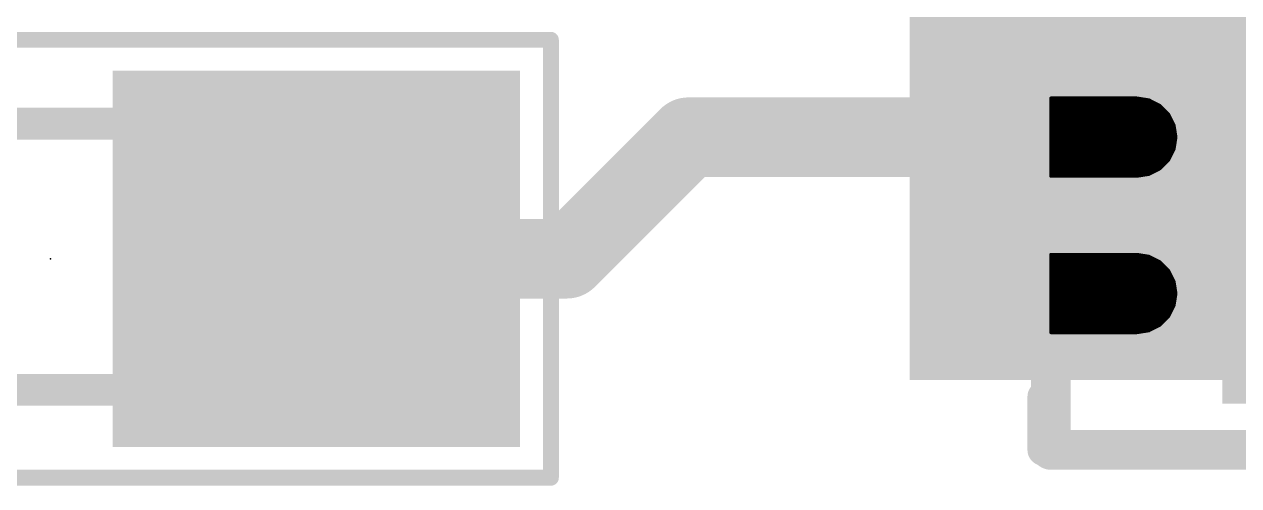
# Model space of a CAD drawing. Extents: x -22.2 to 64.4, y -24.7 to 14.1.
# Drawn here: x 10.965 to 14.849, y 5.371 to 6.846 of the extents above; entities that cross this region are included whole.
import ezdxf

# ---------------------------------------------------------------- set-up
doc = ezdxf.new("R2010")
doc.units = 0
for name, color, linetype in [('1', 12, 'CONTINUOUS'), ('21', 253, 'CONTINUOUS'), ('23', 53, 'CONTINUOUS'), ('29', 253, 'CONTINUOUS'), ('39', 12, 'CONTINUOUS'), ('51', 253, 'CONTINUOUS')]:
    doc.layers.add(name, color=color, linetype=linetype)

# ---------------------------------------------------------------- blocks, each defined once
blk = doc.blocks.new('RECT')
blk.add_solid([(-0.5, -0.5), (0.5, -0.5), (-0.5, 0.5), (0.5, 0.5)])

msp = doc.modelspace()

# ---------------------------------------------------------------- linework, layer by layer
at = {"layer": '1', "const_width": 0.254}
for points in [[(13.089, 6.485), (12.7, 6.096)], [(14.298, 6.485), (13.089, 6.485)], [(12.7, 6.096), (11.899, 6.096)]]:
    msp.add_lwpolyline(points, dxfattribs=at)
at = {"layer": '1', "const_width": 0.127}
for points in [[(13.089, 6.5485, 1), (13.089, 6.4215)], [(13.1339, 6.4401, 1), (13.0441, 6.5299)], [(14.298, 6.4215, 1), (14.298, 6.5485)], [(11.899, 6.1595, 1), (11.899, 6.0325)], [(12.7, 6.0325, 1), (12.7, 6.1595)], [(12.6551, 6.1409, 1), (12.7449, 6.0511)]]:
    msp.add_lwpolyline(points, format="xyb", dxfattribs=at)
at = {"layer": '21', "const_width": 0.1016}
for points in [[(14.224, 5.485), (14.224, 5.655)], [(15.248, 5.485), (14.224, 5.485)]]:
    msp.add_lwpolyline(points, dxfattribs=at)
at = {"layer": '21', "const_width": 0.0508}
for points in [[(14.2494, 5.655, 1), (14.1986, 5.655)], [(14.224, 5.5104, 1), (14.224, 5.4596)], [(14.1986, 5.485, 1), (14.2494, 5.485)]]:
    msp.add_lwpolyline(points, format="xyb", dxfattribs=at)
at = {"layer": '23'}
msp.add_point((11.049, 6.096), dxfattribs=at)
at = {"layer": '39', "const_width": 0.0508}
for points in [[(9.449, 6.796), (12.649, 6.796)], [(12.649, 6.796), (12.649, 5.396)], [(12.649, 5.396), (9.449, 5.396)]]:
    msp.add_lwpolyline(points, dxfattribs=at)
at = {"layer": '39', "const_width": 0.0254}
for points in [[(12.6617, 6.796, 1), (12.6363, 6.796)], [(12.649, 6.7833, 1), (12.649, 6.8087)], [(12.6363, 5.396, 1), (12.6617, 5.396)], [(12.649, 5.3833, 1), (12.649, 5.4087)]]:
    msp.add_lwpolyline(points, format="xyb", dxfattribs=at)
at = {"layer": '51'}
for points, const_width in [([(14.248, 5.485), (14.248, 8.485)], 0.127), ([(14.248, 6.36), (14.248, 6.61)], 0.01), ([(14.248, 6.61), (14.523, 6.61)], 0.01), ([(14.248, 6.6), (14.5692, 6.6)], 0.01), ([(14.523, 6.61), (14.5616, 6.6039)], 0.01), ([(14.5616, 6.6039), (14.5965, 6.5861)], 0.01), ([(10.693, 6.528), (11.405, 6.528)], 0.1016), ([(14.248, 6.59), (14.5889, 6.59)], 0.01), ([(14.248, 6.58), (14.6026, 6.58)], 0.01), ([(14.248, 6.57), (14.6126, 6.57)], 0.01), ([(14.248, 6.56), (14.6226, 6.56)], 0.01), ([(14.5965, 6.5861), (14.6241, 6.5585)], 0.01), ([(14.248, 6.55), (14.6284, 6.55)], 0.01), ([(14.248, 6.54), (14.6335, 6.54)], 0.01), ([(14.248, 6.53), (14.6386, 6.53)], 0.01), ([(14.6241, 6.5585), (14.6419, 6.5236)], 0.01), ([(14.6419, 6.5236), (14.648, 6.485)], 0.01), ([(14.248, 6.52), (14.6425, 6.52)], 0.01), ([(14.248, 6.51), (14.644, 6.51)], 0.01), ([(14.248, 6.5), (14.6456, 6.5)], 0.01), ([(14.248, 6.49), (14.6472, 6.49)], 0.01), ([(14.648, 6.485), (14.6419, 6.4464)], 0.01), ([(14.248, 6.48), (14.6472, 6.48)], 0.01), ([(14.248, 6.47), (14.6456, 6.47)], 0.01), ([(14.248, 6.46), (14.644, 6.46)], 0.01), ([(14.248, 6.45), (14.6425, 6.45)], 0.01), ([(14.6419, 6.4464), (14.6241, 6.4115)], 0.01), ([(14.248, 6.44), (14.6386, 6.44)], 0.01), ([(14.248, 6.43), (14.6335, 6.43)], 0.01), ([(14.248, 6.42), (14.6284, 6.42)], 0.01), ([(14.248, 6.41), (14.6226, 6.41)], 0.01), ([(14.6241, 6.4115), (14.5965, 6.3839)], 0.01), ([(14.248, 6.4), (14.6126, 6.4)], 0.01), ([(14.248, 6.39), (14.6026, 6.39)], 0.01), ([(14.248, 6.38), (14.5889, 6.38)], 0.01), ([(14.248, 6.37), (14.5692, 6.37)], 0.01), ([(14.5616, 6.3661), (14.523, 6.36)], 0.01), ([(14.5965, 6.3839), (14.5616, 6.3661)], 0.01), ([(14.523, 6.36), (14.248, 6.36)], 0.01), ([(14.248, 6.36), (14.523, 6.36)], 0.01), ([(14.248, 5.86), (14.248, 6.11)], 0.01), ([(14.248, 6.11), (14.523, 6.11)], 0.01), ([(14.248, 6.1), (14.5692, 6.1)], 0.01), ([(14.523, 6.11), (14.5616, 6.1039)], 0.01), ([(14.5616, 6.1039), (14.5965, 6.0861)], 0.01), ([(14.248, 6.09), (14.5889, 6.09)], 0.01), ([(14.248, 6.08), (14.6026, 6.08)], 0.01), ([(14.248, 6.07), (14.6126, 6.07)], 0.01), ([(14.248, 6.06), (14.6226, 6.06)], 0.01), ([(14.5965, 6.0861), (14.6241, 6.0585)], 0.01), ([(14.6241, 6.0585), (14.6419, 6.0236)], 0.01), ([(14.248, 6.05), (14.6284, 6.05)], 0.01), ([(14.248, 6.04), (14.6335, 6.04)], 0.01), ([(14.248, 6.03), (14.6386, 6.03)], 0.01), ([(14.248, 6.02), (14.6425, 6.02)], 0.01), ([(14.6419, 6.0236), (14.648, 5.985)], 0.01), ([(14.248, 6.01), (14.644, 6.01)], 0.01), ([(14.248, 6), (14.6456, 6)], 0.01), ([(14.248, 5.99), (14.6472, 5.99)], 0.01), ([(14.248, 5.98), (14.6472, 5.98)], 0.01), ([(14.648, 5.985), (14.6419, 5.9464)], 0.01), ([(14.248, 5.97), (14.6456, 5.97)], 0.01), ([(14.248, 5.96), (14.644, 5.96)], 0.01), ([(14.248, 5.95), (14.6425, 5.95)], 0.01), ([(14.248, 5.94), (14.6386, 5.94)], 0.01), ([(14.6419, 5.9464), (14.6241, 5.9115)], 0.01), ([(14.248, 5.93), (14.6335, 5.93)], 0.01), ([(14.248, 5.92), (14.6284, 5.92)], 0.01), ([(14.248, 5.91), (14.6226, 5.91)], 0.01), ([(14.248, 5.9), (14.6126, 5.9)], 0.01), ([(14.6241, 5.9115), (14.5965, 5.8839)], 0.01), ([(14.248, 5.89), (14.6026, 5.89)], 0.01), ([(14.248, 5.88), (14.5889, 5.88)], 0.01), ([(14.248, 5.87), (14.5692, 5.87)], 0.01), ([(14.523, 5.86), (14.248, 5.86)], 0.01), ([(14.248, 5.86), (14.523, 5.86)], 0.01), ([(14.5616, 5.8661), (14.523, 5.86)], 0.01), ([(14.5965, 5.8839), (14.5616, 5.8661)], 0.01), ([(10.693, 5.677), (11.405, 5.677)], 0.1016), ([(17.248, 5.485), (14.248, 5.485)], 0.127)]:
    msp.add_lwpolyline(points, dxfattribs=dict(at, const_width=const_width))
for points, const_width in [([(14.2505, 6.61, 1), (14.2455, 6.61)], 0.005), ([(14.248, 6.6125, 1), (14.248, 6.6075)], 0.005), ([(14.248, 6.6025, 1), (14.248, 6.5975)], 0.005), ([(14.5234, 6.6125, 1), (14.5226, 6.6075)], 0.005), ([(14.523, 6.6075, 1), (14.523, 6.6125)], 0.005), ([(14.5628, 6.6061, 1), (14.5605, 6.6017)], 0.005), ([(14.5612, 6.6014, 1), (14.562, 6.6064)], 0.005), ([(14.5692, 6.5975, 1), (14.5692, 6.6025)], 0.005), ([(11.405, 6.5026, 1), (11.405, 6.5534)], 0.0508), ([(14.248, 6.5925, 1), (14.248, 6.5875)], 0.005), ([(14.248, 6.5825, 1), (14.248, 6.5775)], 0.005), ([(14.248, 6.5725, 1), (14.248, 6.5675)], 0.005), ([(14.248, 6.5625, 1), (14.248, 6.5575)], 0.005), ([(14.5889, 6.5875, 1), (14.5889, 6.5925)], 0.005), ([(14.5982, 6.5879, 1), (14.5947, 6.5844)], 0.005), ([(14.5953, 6.5839, 1), (14.5976, 6.5884)], 0.005), ([(14.6026, 6.5775, 1), (14.6026, 6.5825)], 0.005), ([(14.6126, 6.5675, 1), (14.6126, 6.5725)], 0.005), ([(14.6226, 6.5575, 1), (14.6226, 6.5625)], 0.005), ([(14.248, 6.5525, 1), (14.248, 6.5475)], 0.005), ([(14.248, 6.5425, 1), (14.248, 6.5375)], 0.005), ([(14.248, 6.5325, 1), (14.248, 6.5275)], 0.005), ([(14.6264, 6.5596, 1), (14.6219, 6.5573)], 0.005), ([(14.6224, 6.5567, 1), (14.6259, 6.5602)], 0.005), ([(14.6284, 6.5475, 1), (14.6284, 6.5525)], 0.005), ([(14.6335, 6.5375, 1), (14.6335, 6.5425)], 0.005), ([(14.6386, 6.5275, 1), (14.6386, 6.5325)], 0.005), ([(14.6444, 6.524, 1), (14.6394, 6.5232)], 0.005), ([(14.6397, 6.5225, 1), (14.6441, 6.5248)], 0.005), ([(14.248, 6.5225, 1), (14.248, 6.5175)], 0.005), ([(14.248, 6.5125, 1), (14.248, 6.5075)], 0.005), ([(14.248, 6.5025, 1), (14.248, 6.4975)], 0.005), ([(14.248, 6.4925, 1), (14.248, 6.4875)], 0.005), ([(14.6425, 6.5175, 1), (14.6425, 6.5225)], 0.005), ([(14.644, 6.5075, 1), (14.644, 6.5125)], 0.005), ([(14.6505, 6.4846, 1), (14.6455, 6.4854)], 0.005), ([(14.6455, 6.4846, 1), (14.6505, 6.4854)], 0.005), ([(14.6456, 6.4975, 1), (14.6456, 6.5025)], 0.005), ([(14.6472, 6.4875, 1), (14.6472, 6.4925)], 0.005), ([(14.248, 6.4825, 1), (14.248, 6.4775)], 0.005), ([(14.248, 6.4725, 1), (14.248, 6.4675)], 0.005), ([(14.248, 6.4625, 1), (14.248, 6.4575)], 0.005), ([(14.248, 6.4525, 1), (14.248, 6.4475)], 0.005), ([(14.6394, 6.4468, 1), (14.6444, 6.446)], 0.005), ([(14.6441, 6.4452, 1), (14.6397, 6.4475)], 0.005), ([(14.6425, 6.4475, 1), (14.6425, 6.4525)], 0.005), ([(14.644, 6.4575, 1), (14.644, 6.4625)], 0.005), ([(14.6456, 6.4675, 1), (14.6456, 6.4725)], 0.005), ([(14.6472, 6.4775, 1), (14.6472, 6.4825)], 0.005), ([(14.248, 6.4425, 1), (14.248, 6.4375)], 0.005), ([(14.248, 6.4325, 1), (14.248, 6.4275)], 0.005), ([(14.248, 6.4225, 1), (14.248, 6.4175)], 0.005), ([(14.248, 6.4125, 1), (14.248, 6.4075)], 0.005), ([(14.6219, 6.4127, 1), (14.6264, 6.4104)], 0.005), ([(14.6259, 6.4098, 1), (14.6224, 6.4133)], 0.005), ([(14.6226, 6.4075, 1), (14.6226, 6.4125)], 0.005), ([(14.6284, 6.4175, 1), (14.6284, 6.4225)], 0.005), ([(14.6335, 6.4275, 1), (14.6335, 6.4325)], 0.005), ([(14.6386, 6.4375, 1), (14.6386, 6.4425)], 0.005), ([(14.248, 6.4025, 1), (14.248, 6.3975)], 0.005), ([(14.248, 6.3925, 1), (14.248, 6.3875)], 0.005), ([(14.248, 6.3825, 1), (14.248, 6.3775)], 0.005), ([(14.248, 6.3725, 1), (14.248, 6.3675)], 0.005), ([(14.5605, 6.3683, 1), (14.5628, 6.3639)], 0.005), ([(14.562, 6.3636, 1), (14.5612, 6.3686)], 0.005), ([(14.5692, 6.3675, 1), (14.5692, 6.3725)], 0.005), ([(14.5889, 6.3775, 1), (14.5889, 6.3825)], 0.005), ([(14.5947, 6.3856, 1), (14.5982, 6.3821)], 0.005), ([(14.5976, 6.3816, 1), (14.5953, 6.3861)], 0.005), ([(14.6026, 6.3875, 1), (14.6026, 6.3925)], 0.005), ([(14.6126, 6.3975, 1), (14.6126, 6.4025)], 0.005), ([(14.248, 6.3625, 1), (14.248, 6.3575)], 0.005), ([(14.248, 6.3625, 1), (14.248, 6.3575)], 0.005), ([(14.2455, 6.36, 1), (14.2505, 6.36)], 0.005), ([(14.5226, 6.3625, 1), (14.5234, 6.3575)], 0.005), ([(14.523, 6.3575, 1), (14.523, 6.3625)], 0.005), ([(14.523, 6.3575, 1), (14.523, 6.3625)], 0.005), ([(14.2505, 6.11, 1), (14.2455, 6.11)], 0.005), ([(14.248, 6.1125, 1), (14.248, 6.1075)], 0.005), ([(14.248, 6.1025, 1), (14.248, 6.0975)], 0.005), ([(14.5234, 6.1125, 1), (14.5226, 6.1075)], 0.005), ([(14.523, 6.1075, 1), (14.523, 6.1125)], 0.005), ([(14.5628, 6.1061, 1), (14.5605, 6.1017)], 0.005), ([(14.5612, 6.1014, 1), (14.562, 6.1064)], 0.005), ([(14.5692, 6.0975, 1), (14.5692, 6.1025)], 0.005), ([(14.248, 6.0925, 1), (14.248, 6.0875)], 0.005), ([(14.248, 6.0825, 1), (14.248, 6.0775)], 0.005), ([(14.248, 6.0725, 1), (14.248, 6.0675)], 0.005), ([(14.248, 6.0625, 1), (14.248, 6.0575)], 0.005), ([(14.5889, 6.0875, 1), (14.5889, 6.0925)], 0.005), ([(14.5982, 6.0879, 1), (14.5947, 6.0844)], 0.005), ([(14.5953, 6.0839, 1), (14.5976, 6.0884)], 0.005), ([(14.6026, 6.0775, 1), (14.6026, 6.0825)], 0.005), ([(14.6126, 6.0675, 1), (14.6126, 6.0725)], 0.005), ([(14.6264, 6.0596, 1), (14.6219, 6.0573)], 0.005), ([(14.6224, 6.0567, 1), (14.6259, 6.0602)], 0.005), ([(14.6226, 6.0575, 1), (14.6226, 6.0625)], 0.005), ([(14.248, 6.0525, 1), (14.248, 6.0475)], 0.005), ([(14.248, 6.0425, 1), (14.248, 6.0375)], 0.005), ([(14.248, 6.0325, 1), (14.248, 6.0275)], 0.005), ([(14.248, 6.0225, 1), (14.248, 6.0175)], 0.005), ([(14.6284, 6.0475, 1), (14.6284, 6.0525)], 0.005), ([(14.6335, 6.0375, 1), (14.6335, 6.0425)], 0.005), ([(14.6386, 6.0275, 1), (14.6386, 6.0325)], 0.005), ([(14.6444, 6.024, 1), (14.6394, 6.0232)], 0.005), ([(14.6397, 6.0225, 1), (14.6441, 6.0248)], 0.005), ([(14.6425, 6.0175, 1), (14.6425, 6.0225)], 0.005), ([(14.248, 6.0125, 1), (14.248, 6.0075)], 0.005), ([(14.248, 6.0025, 1), (14.248, 5.9975)], 0.005), ([(14.248, 5.9925, 1), (14.248, 5.9875)], 0.005), ([(14.248, 5.9825, 1), (14.248, 5.9775)], 0.005), ([(14.644, 6.0075, 1), (14.644, 6.0125)], 0.005), ([(14.6505, 5.9846, 1), (14.6455, 5.9854)], 0.005), ([(14.6455, 5.9846, 1), (14.6505, 5.9854)], 0.005), ([(14.6456, 5.9975, 1), (14.6456, 6.0025)], 0.005), ([(14.6472, 5.9875, 1), (14.6472, 5.9925)], 0.005), ([(14.6472, 5.9775, 1), (14.6472, 5.9825)], 0.005), ([(14.248, 5.9725, 1), (14.248, 5.9675)], 0.005), ([(14.248, 5.9625, 1), (14.248, 5.9575)], 0.005), ([(14.248, 5.9525, 1), (14.248, 5.9475)], 0.005), ([(14.248, 5.9425, 1), (14.248, 5.9375)], 0.005), ([(14.6386, 5.9375, 1), (14.6386, 5.9425)], 0.005), ([(14.6394, 5.9468, 1), (14.6444, 5.946)], 0.005), ([(14.6441, 5.9452, 1), (14.6397, 5.9475)], 0.005), ([(14.6425, 5.9475, 1), (14.6425, 5.9525)], 0.005), ([(14.644, 5.9575, 1), (14.644, 5.9625)], 0.005), ([(14.6456, 5.9675, 1), (14.6456, 5.9725)], 0.005), ([(14.248, 5.9325, 1), (14.248, 5.9275)], 0.005), ([(14.248, 5.9225, 1), (14.248, 5.9175)], 0.005), ([(14.248, 5.9125, 1), (14.248, 5.9075)], 0.005), ([(14.248, 5.9025, 1), (14.248, 5.8975)], 0.005), ([(14.6126, 5.8975, 1), (14.6126, 5.9025)], 0.005), ([(14.6219, 5.9127, 1), (14.6264, 5.9104)], 0.005), ([(14.6259, 5.9098, 1), (14.6224, 5.9133)], 0.005), ([(14.6226, 5.9075, 1), (14.6226, 5.9125)], 0.005), ([(14.6284, 5.9175, 1), (14.6284, 5.9225)], 0.005), ([(14.6335, 5.9275, 1), (14.6335, 5.9325)], 0.005), ([(14.248, 5.8925, 1), (14.248, 5.8875)], 0.005), ([(14.248, 5.8825, 1), (14.248, 5.8775)], 0.005), ([(14.248, 5.8725, 1), (14.248, 5.8675)], 0.005), ([(14.248, 5.8625, 1), (14.248, 5.8575)], 0.005), ([(14.248, 5.8625, 1), (14.248, 5.8575)], 0.005), ([(14.5226, 5.8625, 1), (14.5234, 5.8575)], 0.005), ([(14.523, 5.8575, 1), (14.523, 5.8625)], 0.005), ([(14.523, 5.8575, 1), (14.523, 5.8625)], 0.005), ([(14.5605, 5.8683, 1), (14.5628, 5.8639)], 0.005), ([(14.562, 5.8636, 1), (14.5612, 5.8686)], 0.005), ([(14.5692, 5.8675, 1), (14.5692, 5.8725)], 0.005), ([(14.5889, 5.8775, 1), (14.5889, 5.8825)], 0.005), ([(14.5947, 5.8856, 1), (14.5982, 5.8821)], 0.005), ([(14.5976, 5.8816, 1), (14.5953, 5.8861)], 0.005), ([(14.6026, 5.8875, 1), (14.6026, 5.8925)], 0.005), ([(14.2455, 5.86, 1), (14.2505, 5.86)], 0.005), ([(11.405, 5.6516, 1), (11.405, 5.7024)], 0.0508), ([(14.248, 5.5168, 1), (14.248, 5.4533)], 0.0635), ([(14.2163, 5.485, 1), (14.2798, 5.485)], 0.0635)]:
    msp.add_lwpolyline(points, format="xyb", dxfattribs=dict(at, const_width=const_width))

# ---------------------------------------------------------------- block references
at = {"layer": '1', "xscale": 0.35, "yscale": 0.8, "rotation": 90}
for p in [(14.298, 6.985), (14.298, 6.485), (14.298, 5.985)]:
    msp.add_blockref('RECT', p, dxfattribs=at)
at = {"layer": '1', "xscale": 1.1}
msp.add_blockref('RECT', (11.899, 6.096), dxfattribs=at)
at = {"layer": '29'}
for p, xscale, yscale, rotation in [((15.748, 6.985), 1.9032, 2.7032, 180), ((14.298, 6.985), 0.5532, 1.0032, 90), ((14.298, 6.485), 0.5532, 1.0032, 90), ((14.298, 5.985), 0.5532, 1.0032, 90)]:
    msp.add_blockref('RECT', p, dxfattribs=dict(at, xscale=xscale, yscale=yscale, rotation=rotation))
at = {"layer": '29', "xscale": 1.3032, "yscale": 1.2032}
msp.add_blockref('RECT', (11.899, 6.096), dxfattribs=at)
at = {"layer": '51', "xscale": 0.5001, "yscale": 0.95}
msp.add_blockref('RECT', (11.6293, 6.1011), dxfattribs=at)

doc.saveas('drawing.dxf')
